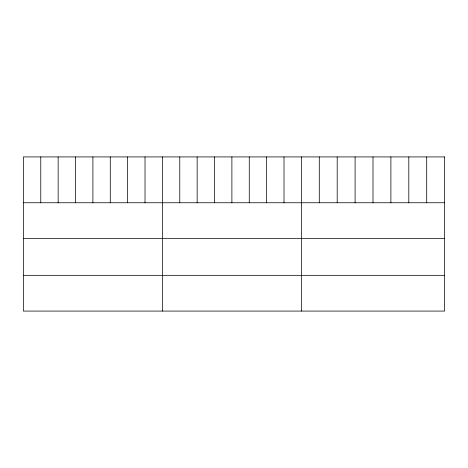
<?xml version="1.0" encoding="UTF-8"?>
<svg xmlns="http://www.w3.org/2000/svg" width="468" height="468" viewBox="0 0 468 468"><rect width="100%" height="100%" fill="white"/><g stroke="black" fill="none" stroke-linecap="round" stroke-linejoin="round"><path stroke-width="0.7" d="M23.4 202.755L444.6 202.755M23.4 238.499L444.6 238.499M23.4 275.33L444.6 275.33M426.699 156.92L426.699 202.755M408.798 156.92L408.798 202.755M390.897 156.92L390.897 202.755M372.996 156.92L372.996 202.755M355.095 156.92L355.095 202.755M337.194 156.92L337.194 202.755M319.293 156.92L319.293 202.755M301.392 156.92L301.392 311.08M284.017 156.92L284.017 202.755M266.643 156.92L266.643 202.755M249.268 156.92L249.268 202.755M231.894 156.92L231.894 202.755M214.519 156.92L214.519 202.755M197.145 156.92L197.145 202.755M179.77 156.92L179.77 202.755M162.396 156.92L162.396 311.08M145.022 156.92L145.022 202.755M127.647 156.92L127.647 202.755M110.272 156.92L110.272 202.755M92.898 156.92L92.898 202.755M75.523 156.92L75.523 202.755M58.149 156.92L58.149 202.755M40.774 156.92L40.774 202.755M444.6 156.92L23.4 156.92L23.4 311.08L444.6 311.08L444.6 156.92"/></g></svg>
